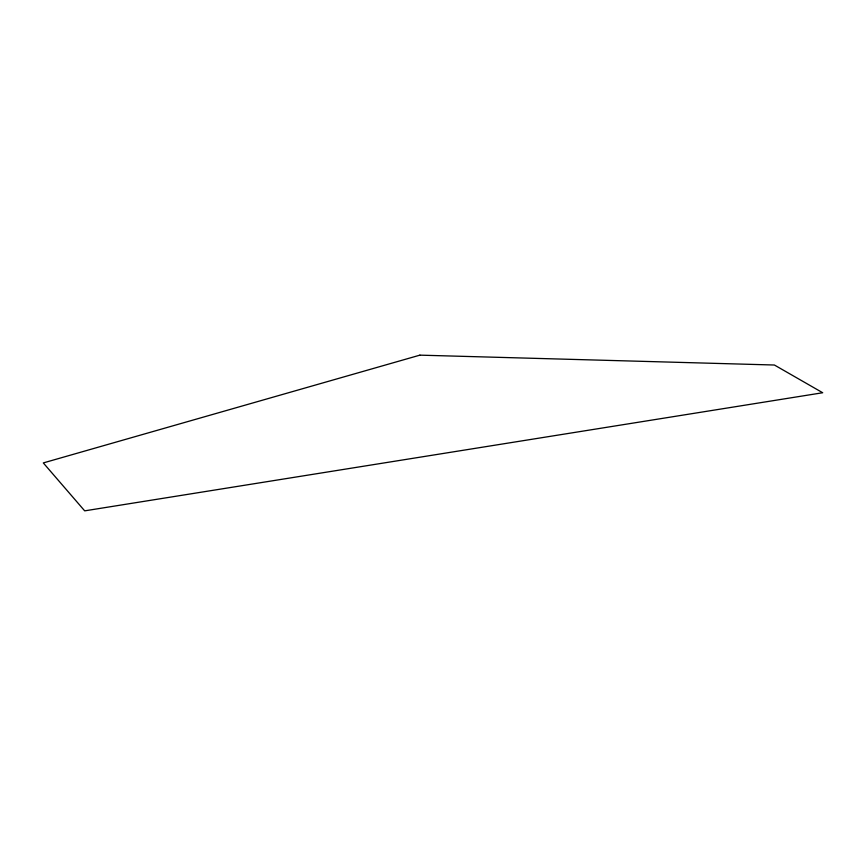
<?xml version="1.0" encoding="UTF-8"?>
<svg xmlns="http://www.w3.org/2000/svg" width="866" height="866" viewBox="0 0 866 866"><rect width="100%" height="100%" fill="white"/><g stroke="black" fill="none" stroke-linecap="round" stroke-linejoin="round"><path stroke-width="1.3" d="M419.891 355.147L43.3 462.92L84.684 510.853L822.7 392.742L774.41 365.019L419.891 355.147"/></g></svg>
